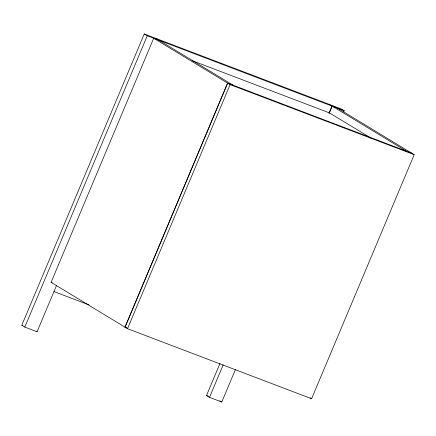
<?xml version="1.0" encoding="UTF-8"?>
<svg xmlns="http://www.w3.org/2000/svg" width="436" height="436" viewBox="0 0 436 436"><rect width="100%" height="100%" fill="white"/><g stroke="black" fill="none" stroke-linecap="round" stroke-linejoin="round"><path stroke-width="0.65" d="M56.604 285.291L37.076 331.747L24.803 327.076L21.8 325.256L144.24 33.986L341.219 108.924L344.222 110.744L343.693 112.003M24.803 327.076L147.243 35.807L144.24 33.986M126.816 327.856L124.974 327.153L51.088 282.321L153.685 38.259L227.57 83.091L411.742 153.178M124.974 327.153L227.57 83.091M125.056 327.207L227.652 83.14L230.104 84.633L414.2 154.671L311.604 398.733L127.514 328.695L125.056 327.207L126.958 327.927M127.514 328.695L230.104 84.633M235.505 369.374L221.782 402.014L209.509 397.349L206.506 395.523L219.967 363.51M209.509 397.349L223.232 364.703M328.875 113.382L331.949 106.079L328.946 104.253M329.354 113.093L332.254 106.193L406.221 151.079M147.243 35.807L344.222 110.744M192.02 60.609L329.442 112.891L371.047 138.136M51.088 282.321L52.315 282.79M53.966 291.57L88.96 304.884M21.8 325.256L23.026 325.719M206.506 395.523L208.348 396.226M337.78 108.297L414.2 154.671M156.513 38.651L159.516 40.477M159.205 40.357L233.091 85.194M310.132 397.839L311.604 398.733M219.782 400.804L221.782 402.014M36.074 331.137L37.076 331.747"/></g></svg>
